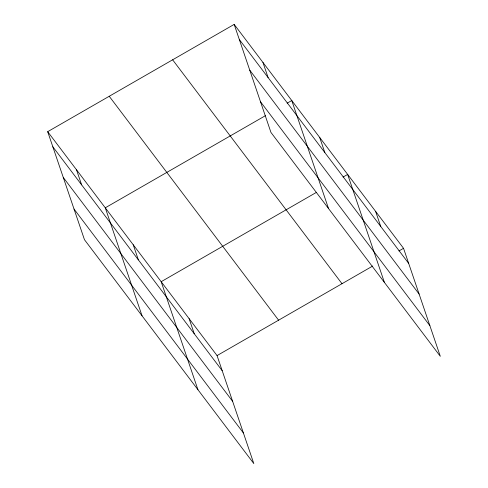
<?xml version="1.0" encoding="UTF-8"?>
<svg xmlns="http://www.w3.org/2000/svg" width="488" height="488" viewBox="0 0 488 488"><rect width="100%" height="100%" fill="white"/><g stroke="black" fill="none" stroke-linecap="round" stroke-linejoin="round"><path stroke-width="0.73" d="M47.69 131.681L217.056 355.587L253.827 463.6L84.461 239.693L47.69 131.681L234.173 24.4L403.539 248.307L440.31 356.319L270.944 132.413L234.173 24.4M265.57 115.595L105.274 207.809L142.045 315.821M287.17 103.163L291.757 100.528L328.528 208.541M316.224 192.492L161.168 281.698L197.939 389.711M343.064 177.053L347.645 174.417L384.416 282.43M217.056 355.587L372.771 266.009M398.958 250.942L403.539 248.307M239.315 39.51L408.682 263.416M249.752 70.168L419.119 294.075M260.507 101.754L429.873 325.661M172.63 59.804L342.003 283.705M109.227 96.276L278.599 320.183M52.832 146.79L222.205 370.697M63.269 177.449L232.642 401.356M74.023 209.035L243.39 432.941M375.595 211.359L380.738 226.469M319.701 137.47L324.843 152.579M262.965 62.464L268.107 77.574M189.112 318.64L194.254 333.749M133.224 244.75L138.366 259.86M76.482 169.745L81.624 184.854"/></g></svg>
